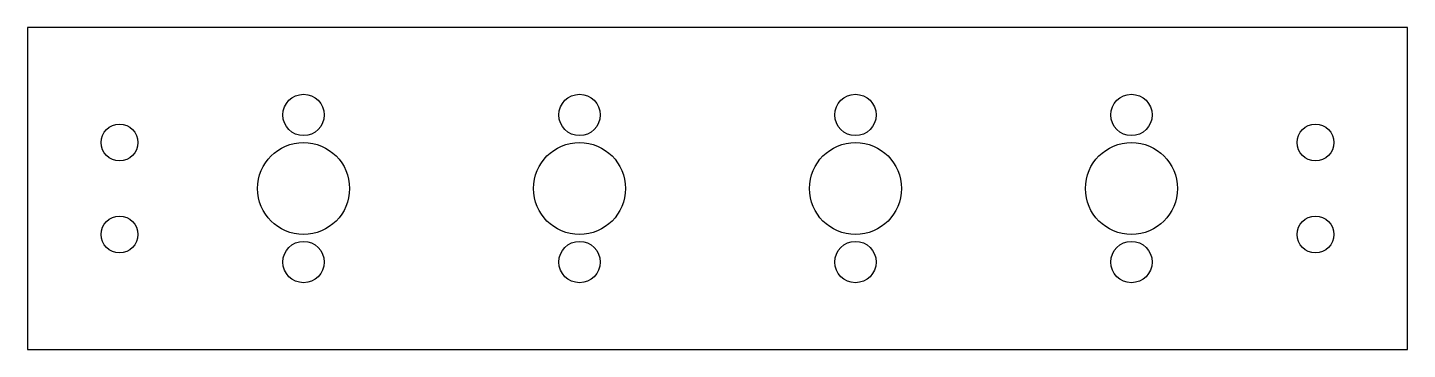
# Model space of a CAD drawing. Header units: millimetres. Extents: x -5 to 145, y -17 to 18.
import ezdxf

# ---------------------------------------------------------------- set-up
doc = ezdxf.new("R2010")
doc.units = ezdxf.units.MM
doc.layers.get('0').update_dxf_attribs({"linetype": 'CONTINUOUS'})

msp = doc.modelspace()

# ---------------------------------------------------------------- linework, layer by layer
msp.add_lwpolyline([(-5, -17.5), (145, -17.5), (145, 17.5), (-5, 17.5)], close=True)
for centre, radius in [((25, 8), 2.25), ((55, 8), 2.25), ((85, 8), 2.25), ((115, 8), 2.25), ((5, 5), 2), ((135, 5), 2), ((25, 0), 5), ((55, 0), 5), ((85, 0), 5), ((115, 0), 5), ((5, -5), 2), ((135, -5), 2), ((25, -8), 2.25), ((55, -8), 2.25), ((85, -8), 2.25), ((115, -8), 2.25)]:
    msp.add_circle(centre, radius)

doc.saveas('drawing.dxf')
